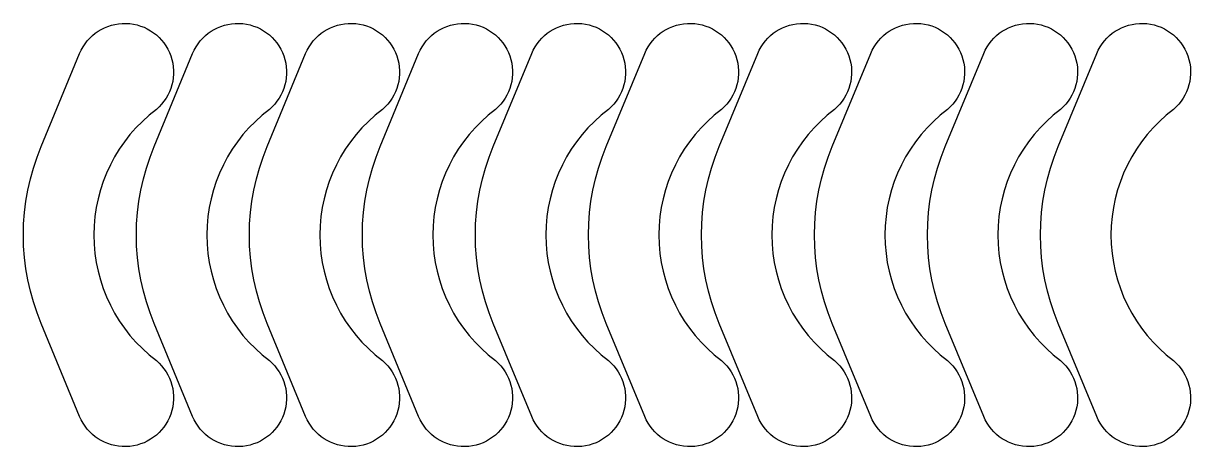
# Model space of a CAD drawing. Header units: millimetres. Extents: x 2571 to 3002, y 1060 to 1216.
import ezdxf

# ---------------------------------------------------------------- set-up
doc = ezdxf.new("R2010")
doc.units = ezdxf.units.MM

msp = doc.modelspace()

# ---------------------------------------------------------------- linework, layer by layer
for points in [[(2578.05, 1170.87), (2592.21, 1205.12, -1.270868), (2620.49, 1184.52, 0.497823), (2620.49, 1091.96, -1.270868), (2592.21, 1071.36), (2578.05, 1105.61, -0.20215)], [(2619.72, 1170.87), (2633.88, 1205.12, -1.270868), (2662.16, 1184.52, 0.497823), (2662.16, 1091.96, -1.270868), (2633.88, 1071.36), (2619.72, 1105.61, -0.20215)], [(2661.38, 1170.87), (2675.54, 1205.12, -1.270868), (2703.83, 1184.52, 0.497823), (2703.83, 1091.96, -1.270868), (2675.54, 1071.36), (2661.38, 1105.61, -0.20215)], [(2703.05, 1170.87), (2717.21, 1205.12, -1.270868), (2745.5, 1184.52, 0.497823), (2745.5, 1091.96, -1.270868), (2717.21, 1071.36), (2703.05, 1105.61, -0.20215)], [(2744.72, 1170.87), (2758.88, 1205.12, -1.270868), (2787.16, 1184.52, 0.497823), (2787.16, 1091.96, -1.270868), (2758.88, 1071.36), (2744.72, 1105.61, -0.20215)], [(2786.39, 1170.87), (2800.55, 1205.12, -1.270868), (2828.83, 1184.52, 0.497823), (2828.83, 1091.96, -1.270868), (2800.55, 1071.36), (2786.39, 1105.61, -0.20215)], [(2828.06, 1170.87), (2842.21, 1205.12, -1.270868), (2870.5, 1184.52, 0.497823), (2870.5, 1091.96, -1.270868), (2842.21, 1071.36), (2828.06, 1105.61, -0.20215)], [(2869.72, 1170.87), (2883.88, 1205.12, -1.270868), (2912.17, 1184.52, 0.497823), (2912.17, 1091.96, -1.270868), (2883.88, 1071.36), (2869.72, 1105.61, -0.20215)], [(2911.39, 1170.87), (2925.55, 1205.12, -1.270868), (2953.83, 1184.52, 0.497823), (2953.83, 1091.96, -1.270868), (2925.55, 1071.36), (2911.39, 1105.61, -0.20215)], [(2953.06, 1170.87), (2967.22, 1205.12, -1.270868), (2995.5, 1184.52, 0.497823), (2995.5, 1091.96, -1.270868), (2967.22, 1071.36), (2953.06, 1105.61, -0.20215)]]:
    msp.add_lwpolyline(points, format="xyb", close=True)

doc.saveas('drawing.dxf')
